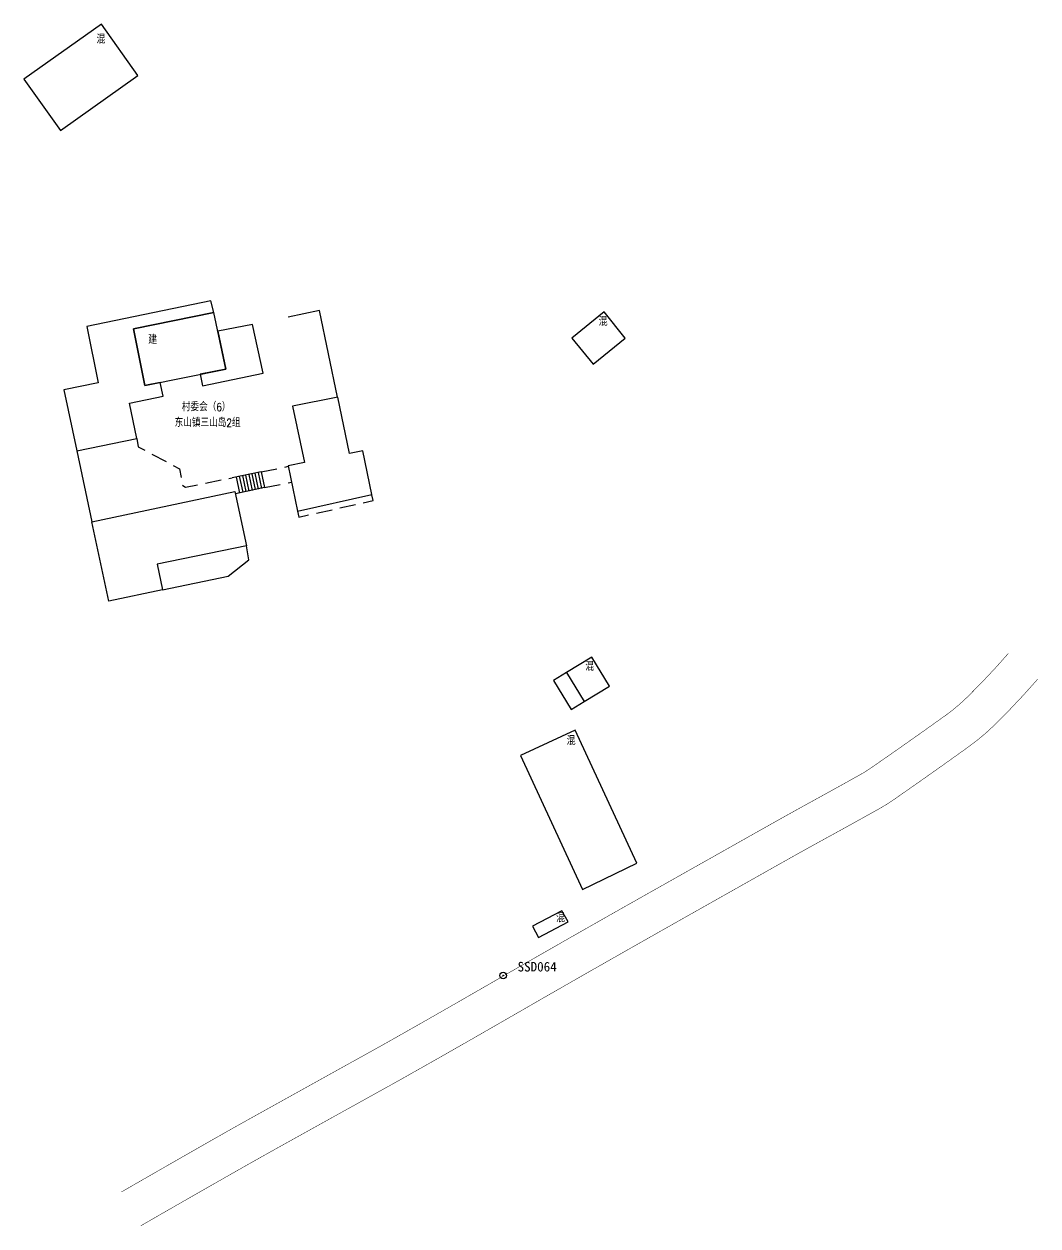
# Model space of a CAD drawing. Header units: millimetres. Extents: x 21943 to 23516, y 12107 to 14027.
# Drawn here: x 23336 to 23462.8, y 12836.2 to 12986.4 of the extents above; entities that cross this region are included whole.
import ezdxf
from ezdxf.enums import TextEntityAlignment as Align

# ---------------------------------------------------------------- set-up
doc = ezdxf.new("R2010")
doc.units = ezdxf.units.MM
doc.linetypes.add('X5', pattern=[3, 2, -1])
doc.linetypes.add('X6', pattern=[4, 2, -2])
for name, color, linetype in [('$TD_AUDIT_GENERATED_(2B2)', 221, 'Continuous'), ('$TD_AUDIT_GENERATED_(2B3)', 4, 'X6'), ('$TD_AUDIT_GENERATED_(2B4)', 7, 'wq'), ('$TD_AUDIT_GENERATED_(2B5)', 2, 'Continuous'), ('$TD_AUDIT_GENERATED_(2B7)', 7, 'Continuous'), ('$TD_AUDIT_GENERATED_(2BB)', 4, 'Continuous'), ('$TD_AUDIT_GENERATED_(2BD)', 6, 'Continuous'), ('$TD_AUDIT_GENERATED_(2C2)', 7, 'Continuous'), ('KZD', 1, 'Continuous')]:
    doc.layers.add(name, color=color, linetype=linetype)
doc.styles.add('$TD_AUDIT_GENERATED_(2CC)', font='simhei.ttf')
doc.styles.add('HZ', font='rs.shx', dxfattribs={"width": 0.8, "bigfont": 'hztxt.shx'})
doc.styles.get("Standard").update_dxf_attribs({"font": 'arial.ttf'})
doc.linetypes.add('443', pattern='A,9.4,[169,AAA.SHX,S=1,R=0,X=0,Y=0.15],0.6', length=10)
doc.linetypes.add('wq', pattern='A,5.4,[169,AAA.SHX,S=1,R=0,X=0,Y=-1.15],0.6', length=6)

# ---------------------------------------------------------------- blocks, each defined once
blk = doc.blocks.new('gc117')
blk.add_circle((0, 0), 0.8)
blk.add_point((0, 0))

msp = doc.modelspace()

# ---------------------------------------------------------------- linework, layer by layer
at = {"layer": '$TD_AUDIT_GENERATED_(2B2)', "linetype": 'Continuous', "flags": 128}
for points in [[(23336.01, 12979.5), (23340.58, 12973.08), (23350.25, 12979.97), (23345.68, 12986.38)], [(23359.74, 12950.34), (23359.35, 12951.79), (23343.85, 12948.58), (23345.3, 12941.56), (23341.01, 12940.68), (23342.62, 12933.06), (23350.12, 12934.59), (23349.18, 12938.99), (23353.4, 12939.89), (23353.05, 12941.6), (23351.12, 12941.21), (23349.68, 12948.3)], [(23349.68, 12948.3), (23351.12, 12941.21), (23361.24, 12943.27), (23359.74, 12950.34)], [(23404.5, 12947.14), (23407.16, 12943.86), (23411.18, 12947.12), (23408.52, 12950.4)], [(23358.02, 12942.61), (23358.31, 12941.17), (23365.89, 12942.77), (23364.58, 12948.84), (23360.24, 12947.99), (23361.24, 12943.27)], [(23369.59, 12938.63), (23371.08, 12931.6), (23369.05, 12931.17), (23370.21, 12925.51), (23379.5, 12927.57), (23378.38, 12933.05), (23376.71, 12932.72), (23375.25, 12939.74)], [(23344.5, 12924.15), (23362.38, 12927.94), (23363.81, 12921.17), (23352.65, 12918.88), (23353.33, 12915.67), (23346.6, 12914.27)], [(23403.85, 12905.34), (23406.04, 12901.73), (23409.19, 12903.65), (23407, 12907.26)], [(23398.1, 12894.98), (23405.83, 12878.21), (23412.61, 12881.51), (23404.93, 12898.13)], [(23399.58, 12873.65), (23400.33, 12872.21), (23404.02, 12874.16), (23403.26, 12875.57)]]:
    msp.add_lwpolyline(points, close=True, dxfattribs=at)
at = {"layer": '$TD_AUDIT_GENERATED_(2B3)', "color": 4, "linetype": 'X5', "flags": 128}
for points in [[(23350.12, 12934.59), (23350.28, 12933.56), (23355.44, 12930.81), (23355.85, 12928.7), (23356.18, 12928.49), (23362.02, 12929.68)], [(23365.67, 12930.41), (23369.07, 12931.11)], [(23366.09, 12928.44), (23369.47, 12929.13)], [(23370.21, 12925.51), (23370.38, 12924.77), (23379.67, 12926.83), (23379.5, 12927.57)]]:
    msp.add_lwpolyline(points, dxfattribs=at)
at = {"layer": '$TD_AUDIT_GENERATED_(2B4)', "linetype": 'wq', "flags": 128}
for points in [[(23375.22, 12939.73), (23372.96, 12950.6), (23369.02, 12949.76)], [(23342.62, 12933.06), (23344.5, 12924.15)], [(23353.33, 12915.67), (23361.52, 12917.39), (23364.11, 12919.42), (23363.81, 12921.17)], [(23403.85, 12905.34), (23402.2, 12904.34), (23404.4, 12900.73), (23406.04, 12901.73)]]:
    msp.add_lwpolyline(points, dxfattribs=at)
at = {"layer": '$TD_AUDIT_GENERATED_(2BB)', "linetype": 'Continuous', "const_width": 0.06, "flags": 128}
for points in [[(23348.2, 12840.42, -0.001366), (23359.47, 12846.88, -0.002609), (23365.43, 12850.23, -0.000249), (23379.61, 12858.1, 0.001835), (23381.49, 12859.15, 0.002591), (23393.84, 12866.2, -0.002092), (23409.21, 12875, -0.000414), (23414.71, 12878.11, -0.000161), (23428.89, 12886.1, -0.003116), (23434.06, 12888.98, 0.002426), (23440.6, 12892.6, 0.023809), (23441.94, 12893.44, 0.004245), (23451.28, 12900.02, 0.038195), (23453.89, 12902.22, 0.019972), (23459.06, 12907.71, 0.019972)], [(23350.63, 12836.2, -0.001366), (23361.88, 12842.64, -0.002609), (23367.79, 12845.97, -0.000249), (23381.97, 12853.84, 0.001835), (23383.88, 12854.91, 0.002591), (23396.28, 12861.98, -0.002092), (23411.62, 12870.76, -0.000414), (23417.11, 12873.87, -0.000161), (23431.28, 12881.86, -0.003116), (23436.4, 12884.7, 0.002426), (23442.98, 12888.34, 0.023809), (23444.72, 12889.43, 0.004245), (23454.12, 12896.07, 0.038195), (23457.3, 12898.74, 0.019972), (23462.74, 12904.51)]]:
    msp.add_lwpolyline(points, format="xyb", dxfattribs=at)
at = {"layer": '$TD_AUDIT_GENERATED_(2BD)', "color": 6, "linetype": 'Continuous'}
for p, q in [((23365.67, 12930.41), (23362.02, 12929.68)), ((23362.53, 12929.78), (23362.96, 12927.77)), ((23362.92, 12929.86), (23363.35, 12927.86)), ((23363.31, 12929.94), (23363.74, 12927.94)), ((23363.71, 12930.02), (23364.13, 12928.02)), ((23364.1, 12930.1), (23364.52, 12928.1)), ((23364.49, 12930.18), (23364.91, 12928.19)), ((23364.88, 12930.25), (23365.3, 12928.27)), ((23365.28, 12930.33), (23365.7, 12928.35)), ((23365.67, 12930.41), (23366.09, 12928.44)), ((23366.08, 12928.44), (23362.44, 12927.66))]:
    msp.add_line(p, q, dxfattribs=at)

# ---------------------------------------------------------------- block references
at = {"layer": 'KZD', "linetype": 'Continuous', "xscale": 0.5, "yscale": 0.5}
msp.add_blockref('gc117', (23395.91, 12867.47), dxfattribs=at)

# ---------------------------------------------------------------- texts
at = {"layer": '$TD_AUDIT_GENERATED_(2B5)', "linetype": '443', "width": 0.8}
for s, p in [('\\M+5BBEC', (23345.63, 12984.57)), ('\\M+5BBEC', (23408.41, 12949.3)), ('\\M+5BDA8', (23352.1, 12947.05)), ('\\M+5BBEC', (23406.73, 12906.19)), ('\\M+5BBEC', (23404.41, 12896.91)), ('\\M+5BBEC', (23403.08, 12874.75))]:
    msp.add_text(s, height=1, dxfattribs=at).set_placement(p, align=Align.MIDDLE)
at = {"layer": '$TD_AUDIT_GENERATED_(2B7)', "linetype": 'Continuous', "style": 'HZ', "width": 0.8}
msp.add_text('\\M+5B4E5\\M+5CEAF\\M+5BBE1\\M+5A3A86\\M+5A3A9', height=1, dxfattribs=at).set_placement((23358.78, 12938.64), align=Align.MIDDLE)
at = {"layer": '$TD_AUDIT_GENERATED_(2C2)', "linetype": 'Continuous', "style": 'HZ', "width": 0.8}
msp.add_text('\\M+5B6AB\\M+5C9BD\\M+5D5F2\\M+5C8FD\\M+5C9BD\\M+5B5BA2\\M+5D7E9', height=1, dxfattribs=at).set_placement((23358.96, 12936.54), align=Align.MIDDLE_CENTER)
at = {"layer": 'KZD', "linetype": 'Continuous', "style": '$TD_AUDIT_GENERATED_(2CC)'}
msp.add_text('SSD064', height=1.2, dxfattribs=at).set_placement((23400.16, 12868.57), align=Align.MIDDLE)

doc.saveas('drawing.dxf')
